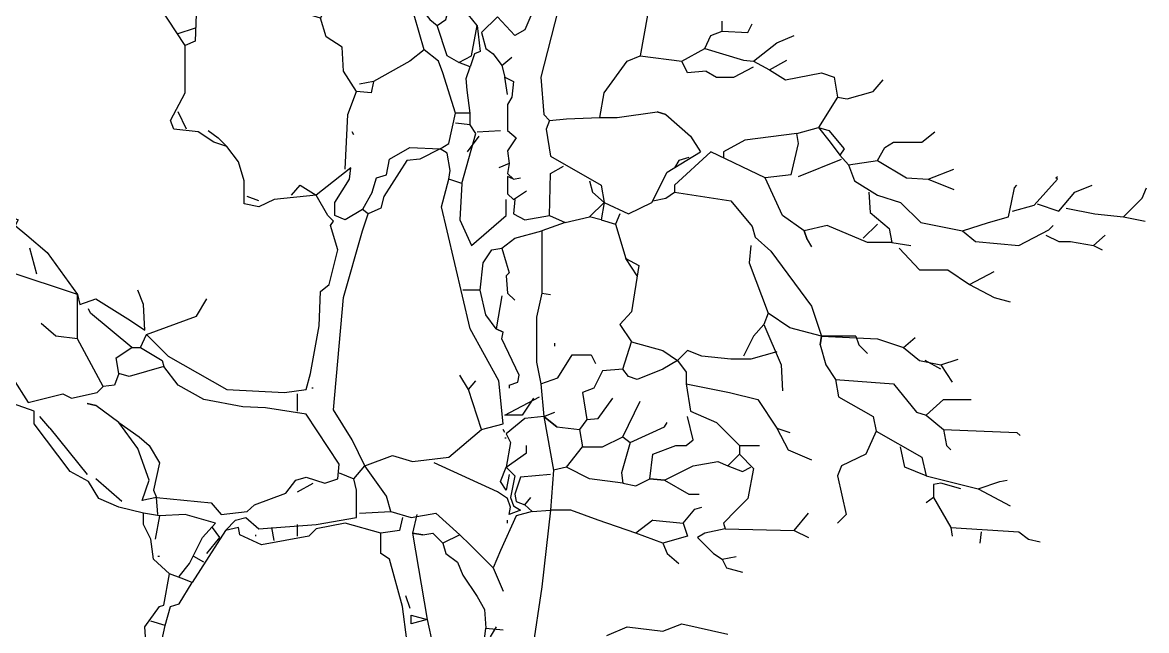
# Model space of a CAD drawing. Header units: metres. Extents: x -4.7 to 3.5, y 0 to 13.6.
# Drawn here: x -1.875 to 2.272, y 7.5 to 9.744 of the extents above; entities that cross this region are included whole.
import ezdxf

# ---------------------------------------------------------------- set-up
doc = ezdxf.new("R2010")
doc.units = ezdxf.units.M
doc.header["$LTSCALE"] = 0.2

msp = doc.modelspace()

# ---------------------------------------------------------------- linework, layer by layer
at = {"flags": 128}
for points in [[(-0.6005, 10.0467), (-0.5894, 9.8986), (-0.6005, 9.8603), (-0.5368, 9.8396), (-0.5257, 9.8189), (-0.489, 9.8396), (-0.4301, 9.8285), (-0.3727, 9.7552), (-0.3457, 9.7329), (-0.3138, 9.7552), (-0.2772, 9.8922), (-0.2979, 9.9671), (-0.3504, 10.2012), (-0.3727, 10.5039), (-0.3982, 10.5835), (-0.4205, 10.668), (-0.4412, 10.7269), (-0.5416, 10.6887)], [(-0.685, 9.2024), (-0.6754, 9.4047), (-0.6435, 9.4892), (-0.6913, 9.564), (-0.6961, 9.6532), (-0.7551, 9.6915), (-0.7758, 9.76), (-0.8283, 9.7759), (-0.8825, 9.8556), (-0.9558, 9.8986), (-0.9781, 9.9304), (-1.0944, 9.9193), (-1.1533, 9.8396), (-1.2329, 9.8078), (-1.2377, 9.6756), (-1.2744, 9.6596)], [(0.1004, 9.9193), (0.1163, 9.8715), (0.1004, 9.7871), (0.0366, 9.5417), (0.0478, 9.4047), (0.0685, 9.3824), (0.1322, 9.3888), (0.2549, 9.3936), (0.2708, 9.4844), (0.3552, 9.6007), (0.403, 9.6214)], [(-0.3935, 9.6437), (-0.4301, 9.7711), (-0.5257, 9.8189), (-0.5528, 9.803), (-0.6276, 9.8348), (-0.7232, 9.8763), (-0.7758, 9.76)], [(-0.266, 9.5959), (-0.2182, 9.6214), (-0.1975, 9.7329), (-0.2453, 9.7918), (-0.2931, 9.8078), (-0.2549, 9.8508), (-0.2389, 9.7966)], [(0.0319, 9.8444), (-0.0223, 9.717), (-0.0589, 9.6963), (-0.1227, 9.7648), (-0.1816, 9.7074), (-0.1657, 9.6485), (-0.1386, 9.6278), (-0.1067, 9.5848), (-0.0701, 9.6166)], [(0.5671, 9.8396), (0.5257, 9.7918), (0.4301, 9.7711), (0.403, 9.6214), (0.5575, 9.6007), (0.642, 9.6485), (0.6643, 9.6963), (0.7057, 9.7122), (0.7057, 9.7488)], [(-1.4177, 8.5923), (-1.3381, 8.5127), (-1.1214, 8.39), (-0.908, 8.3789), (-0.8283, 8.39), (-0.8124, 8.449), (-0.7805, 8.6242), (-0.7758, 8.7516), (-0.7439, 8.7771), (-0.712, 8.9046), (-0.7391, 8.9954), (-0.728, 9.0113), (-0.7487, 9.032), (-0.7917, 9.1069), (-0.9462, 9.0909), (-1.0036, 9.0639), (-1.0577, 9.075), (-1.0577, 9.1594), (-1.0784, 9.2295), (-1.1214, 9.2869), (-1.1692, 9.3028), (-1.2266, 9.341), (-1.3174, 9.3506), (-1.3285, 9.3824), (-1.2744, 9.4844), (-1.2744, 9.6596), (-1.3699, 9.803)], [(-1.2377, 9.7233), (-1.3062, 9.701)], [(-0.223, 9.4095), (-0.2342, 9.494), (-0.2389, 9.537), (-0.223, 9.58), (-0.266, 9.5959), (-0.309, 9.6214), (-0.3457, 9.7329)], [(-0.1975, 9.7329), (-0.1864, 9.6373), (-0.2071, 9.6278), (-0.223, 9.58)], [(0.7057, 9.7122), (0.8013, 9.7074), (0.8172, 9.7393)], [(0.642, 9.6485), (0.7853, 9.6055), (0.822, 9.6007), (0.908, 9.6692), (0.9717, 9.6963)], [(-0.5846, 9.118), (-0.5687, 9.1706), (-0.532, 9.1817), (-0.5209, 9.2391), (-0.446, 9.2821), (-0.3345, 9.2773), (-0.3027, 9.298), (-0.2772, 9.4095), (-0.325, 9.5577), (-0.3409, 9.6007), (-0.3935, 9.6437), (-0.446, 9.6007), (-0.5798, 9.5258), (-0.5894, 9.4844), (-0.6435, 9.4892)], [(-0.1067, 9.5848), (-0.0956, 9.5417), (-0.0637, 9.5258), (-0.0701, 9.4685), (-0.086, 9.4414), (-0.086, 9.3458), (-0.0542, 9.3187), (-0.086, 9.2709), (-0.0796, 9.2232), (-0.086, 9.1865), (-0.0637, 9.1658), (-0.0382, 9.1706)], [(0.6467, 9.564), (0.5782, 9.5577), (0.5575, 9.6007)], [(0.6467, 9.564), (0.685, 9.5417), (0.7487, 9.5417), (0.822, 9.58)], [(0.822, 9.6007), (0.8809, 9.5688), (0.9446, 9.6055)], [(-0.086, 9.478), (-0.0956, 9.5417)], [(0.8809, 9.5688), (0.9398, 9.5322), (1.0721, 9.5577), (1.1198, 9.5417), (1.131, 9.4685), (1.1676, 9.4621), (1.2632, 9.4892), (1.2998, 9.5322)], [(-2.4643, 9.521), (-2.485, 9.4143), (-2.4324, 9.4047), (-2.2843, 9.3729), (-2.2046, 9.298), (-2.1457, 9.1706), (-2.0342, 9.075), (-1.8908, 9.0161), (-1.902, 8.9954), (-1.859, 8.9587), (-1.7841, 8.895), (-1.6726, 8.7405), (-1.663, 8.7039), (-1.6041, 8.7246), (-1.4767, 8.6449), (-1.4241, 8.6083), (-1.4289, 8.7039), (-1.4496, 8.7564)], [(-0.5798, 9.5258), (-0.6324, 9.5163)], [(1.131, 9.4685), (1.0609, 9.357), (1.0991, 9.3458), (1.1565, 9.2773), (1.1405, 9.255), (1.1724, 9.2184), (1.2791, 9.2343), (1.3062, 9.2821), (1.3381, 9.3028), (1.4432, 9.3028), (1.491, 9.341)], [(-1.2696, 9.3506), (-1.3014, 9.4143)], [(0.2549, 9.3936), (0.3186, 9.3936), (0.4667, 9.4143), (0.4986, 9.4047), (0.5894, 9.3251), (0.626, 9.2662)], [(0.4986, 9.4047), (0.4667, 9.4143)], [(-0.223, 9.3665), (-0.223, 9.4095), (-0.2772, 9.4095)], [(-0.2549, 9.1499), (-0.2023, 9.3347), (-0.223, 9.3665), (-0.2772, 9.3729)], [(0.0685, 9.3824), (0.0573, 9.3506), (0.0733, 9.2502), (0.2597, 9.1435), (0.2708, 9.0798), (0.36, 9.0384), (0.446, 9.0798), (0.5034, 9.1913), (0.626, 9.2662)], [(-1.1899, 9.3458), (-1.1533, 9.3187), (-1.1214, 9.2869)], [(-0.6531, 9.3299), (-0.6595, 9.341)], [(-0.1975, 9.341), (-0.1115, 9.3458)], [(0.9605, 9.1817), (0.9876, 9.298), (0.9813, 9.3347), (0.7901, 9.3092), (0.7105, 9.2662), (0.7105, 9.2455)], [(0.9813, 9.3347), (1.0609, 9.357), (1.1039, 9.3028), (1.1405, 9.255)], [(-0.1912, 9.3251), (-0.2342, 9.2662)], [(-0.1816, 8.2419), (-0.1019, 8.2626), (-0.1179, 8.4219), (-0.223, 8.6131), (-0.309, 8.9747), (-0.3297, 9.0639), (-0.3027, 9.1658), (-0.2979, 9.1977), (-0.309, 9.2614), (-0.3345, 9.2773), (-0.4094, 9.2391), (-0.4572, 9.2343), (-0.5416, 9.1021), (-0.5528, 9.0591), (-0.6005, 9.0384)], [(1.0195, 8.9428), (1.0083, 8.9747), (0.9287, 9.032), (0.865, 9.1706), (0.6643, 9.2662), (0.5305, 9.1435), (0.5305, 9.118), (0.7375, 9.0862), (0.8172, 8.9906), (0.8283, 8.9524), (0.8857, 8.8998), (1.0354, 8.6975), (1.0721, 8.586), (1.2791, 8.5764), (1.3747, 8.5446), (1.4177, 8.5812)], [(-0.7073, 8.0826), (-0.6531, 8.0603), (-0.6117, 8.1081), (-0.6595, 8.2037), (-0.728, 8.3152), (-0.6913, 8.7293), (-0.6212, 8.9747), (-0.6005, 9.0384), (-0.6212, 9.0543), (-0.685, 9.0161), (-0.7232, 9.032), (-0.7232, 9.0798), (-0.669, 9.1658), (-0.6643, 9.2072), (-0.7917, 9.1069)], [(-0.0796, 9.2232), (-0.1179, 9.2072)], [(-0.0589, 9.0909), (-0.0637, 9.0384), (-0.0223, 9.0161), (0.0685, 9.032), (0.0733, 9.1865), (0.1211, 9.2136)], [(0.583, 9.2455), (0.5464, 9.2343), (0.5305, 9.2072)], [(0.9876, 9.1754), (1.1469, 9.2391)], [(1.1724, 9.2184), (1.1947, 9.1594), (1.2791, 9.1069), (1.3636, 9.0798), (1.4384, 9.0065), (1.5929, 8.9747), (1.6885, 9.0065), (1.7618, 9.0272), (1.7729, 9.0798), (1.7841, 9.1339), (1.7937, 9.1435)], [(1.2791, 9.2343), (1.3859, 9.1706), (1.4655, 9.1658), (1.5611, 9.2024)], [(-0.2549, 9.1499), (-0.3027, 9.1658)], [(-0.0637, 9.1658), (-0.086, 9.1754), (-0.086, 9.1116), (-0.0637, 9.0909), (-0.0159, 9.1228)], [(0.9605, 9.1817), (0.865, 9.1706)], [(1.4655, 9.1658), (1.5611, 9.1276)], [(1.7777, 9.0479), (1.8574, 9.0702), (1.9434, 9.1658), (1.937, 9.1706), (1.9434, 9.1754)], [(-0.8825, 9.1069), (-0.8506, 9.1435), (-0.7917, 9.1069)], [(-0.2549, 9.1499), (-0.2612, 9.0161), (-0.2182, 8.9205), (-0.0908, 9.032), (-0.0908, 9.0909)], [(0.2166, 9.1594), (0.2278, 9.118), (0.2708, 9.0798)], [(1.8685, 9.075), (1.9482, 9.0479), (2.0071, 9.118), (2.0708, 9.1435)], [(1.9753, 9.0591), (2.0804, 9.0384), (2.1871, 9.0272), (2.2556, 9.0957), (2.2715, 9.1339)], [(-1.0036, 9.0862), (-1.0466, 9.1021)], [(-0.5846, 9.118), (-0.5846, 9.118), (-0.6212, 9.0543)], [(0.4508, 9.0862), (0.4986, 9.0957), (0.5305, 9.118)], [(1.2473, 9.118), (1.2521, 9.0432), (1.3221, 8.9842), (1.3317, 8.9316), (1.4018, 8.9205)], [(0.0685, 9.032), (0.1274, 9.0065), (0.2166, 9.0272), (0.2708, 9.0798), (0.2597, 9.0161), (0.3122, 9.0001)], [(-1.6726, 8.5764), (-1.6726, 8.7405), (-1.9275, 8.8249), (-1.9657, 8.8313), (-1.9912, 8.8568), (-2.0613, 8.8839), (-2.1186, 8.9316), (-2.2731, 8.9635), (-2.4691, 8.9316), (-2.6029, 8.9635), (-2.7144, 9.0272), (-2.794, 9.0001), (-2.9055, 9.0224), (-2.9469, 8.9954), (-2.9693, 9.0001)], [(0.1274, 9.0065), (0.0414, 8.9747), (0.0414, 8.7453), (0.0733, 8.7405)], [(0.3281, 9.0384), (0.3122, 9.0001), (0.3504, 8.8727), (0.3982, 8.8472), (0.3712, 8.6768), (0.3281, 8.629), (0.3712, 8.5653), (0.4874, 8.5334), (0.5416, 8.4968), (0.4874, 8.4649), (0.3919, 8.4267), (0.36, 8.4378), (0.3393, 8.4649), (0.2644, 8.4585), (0.2326, 8.3948), (0.1912, 8.3789), (0.2071, 8.2785), (0.2485, 8.2833), (0.3027, 8.3582)], [(0.2597, 9.0161), (0.2166, 9.0272)], [(1.2266, 8.9476), (1.2791, 9.0001)], [(2.1871, 9.0272), (2.2668, 9.0113)], [(-0.1864, 8.7564), (-0.1752, 8.8568), (-0.1434, 8.9046), (-0.1067, 8.9109), (-0.0589, 8.9476), (0.0414, 8.9747)], [(1.3317, 8.9316), (1.2425, 8.9316), (1.0928, 8.9954), (1.0083, 8.9747), (1.0195, 8.9428), (1.0354, 8.9157)], [(1.5929, 8.9747), (1.6407, 8.9364), (1.8, 8.9205), (1.9115, 8.9794), (1.9275, 8.9954)], [(1.9004, 8.9587), (1.9482, 8.9364), (1.9912, 8.9364), (2.0756, 8.9205), (2.1186, 8.9587)], [(0.8124, 8.9205), (0.806, 8.8568), (0.8761, 8.672)], [(2.0756, 8.9205), (2.1075, 8.9046)], [(-1.8223, 8.8154), (-1.8478, 8.9109)], [(-0.1067, 8.9109), (-0.0908, 8.8568), (-0.0796, 8.8201), (-0.0908, 8.809), (-0.086, 8.7453), (-0.0589, 8.7198)], [(1.3588, 8.9109), (1.4337, 8.8313), (1.5388, 8.8313), (1.6184, 8.7771), (1.7092, 8.8249)], [(0.3919, 8.809), (0.3504, 8.8727)], [(-0.0796, 8.406), (-0.0478, 8.4171), (-0.043, 8.4426), (-0.1067, 8.5764), (-0.1019, 8.6019), (-0.1274, 8.6131), (-0.1657, 8.6656), (-0.1864, 8.7564), (-0.2501, 8.7564)], [(1.6184, 8.7771), (1.7092, 8.7293), (1.7682, 8.7134)], [(-1.4177, 8.5923), (-1.2329, 8.6608), (-1.1947, 8.7246)], [(-0.1067, 8.7357), (-0.1274, 8.6131), (-0.1019, 8.6019)], [(0.0414, 8.7453), (0.0207, 8.6561), (0.0207, 8.4904), (0.0366, 8.4108), (0.1004, 8.4331), (0.1529, 8.5175), (0.223, 8.5175), (0.2389, 8.4856)], [(-1.5197, 8.449), (-1.5292, 8.5063), (-1.4719, 8.5446), (-1.6248, 8.672), (-1.6312, 8.6879)], [(1.0673, 8.5541), (1.0721, 8.586), (0.9558, 8.6178), (0.8761, 8.672), (0.8602, 8.629), (0.9239, 8.4808), (0.9287, 8.3853)], [(-2.1298, 8.5334), (-2.125, 8.4745), (-2.0868, 8.4426), (-2.0501, 8.4267), (-1.9498, 8.4538), (-1.9115, 8.4331), (-1.8542, 8.3423), (-1.7268, 8.3741), (-1.6949, 8.3582), (-1.5993, 8.3789), (-1.577, 8.4012), (-1.6726, 8.5764), (-1.7522, 8.586), (-1.8064, 8.6338)], [(0.8602, 8.629), (0.822, 8.586), (0.7853, 8.5127)], [(-1.4719, 8.5446), (-1.44, 8.5446), (-1.4177, 8.5923)], [(1.1995, 8.586), (1.0721, 8.586), (1.0673, 8.5541), (1.088, 8.4808), (1.1246, 8.4267), (1.3381, 8.4108), (1.4225, 8.3056), (1.4591, 8.2945), (1.5229, 8.3534), (1.6248, 8.3534)], [(1.1995, 8.586), (1.2106, 8.5541), (1.2425, 8.5223)], [(-1.44, 8.5446), (-1.3604, 8.4968), (-1.354, 8.4745)], [(0.0892, 8.5493), (0.0892, 8.5605)], [(0.3393, 8.4649), (0.3712, 8.5653)], [(1.3747, 8.5446), (1.4337, 8.4968), (1.5133, 8.4808), (1.577, 8.5015)], [(0.908, 8.5286), (0.8124, 8.5015), (0.7375, 8.5015), (0.6308, 8.5127), (0.5782, 8.5334), (0.5416, 8.4968), (0.5735, 8.4538), (0.5735, 8.4108), (0.7328, 8.3789), (0.8379, 8.3534), (0.908, 8.2467), (0.9558, 8.2307)], [(-1.5197, 8.2674), (-1.4448, 8.2148), (-1.4082, 8.183), (-1.3699, 8.1192), (-1.3922, 8.0189), (-1.3811, 7.9918), (-1.1788, 7.9711), (-1.1421, 7.9281), (-1.0466, 7.9392), (-1.0195, 7.9647), (-0.9032, 8.0077), (-0.8666, 8.0555), (-0.8283, 8.0667), (-0.7598, 8.0444), (-0.712, 8.0603), (-0.7073, 8.1145), (-0.8283, 8.2992), (-0.9781, 8.3215), (-1.0625, 8.3263), (-1.2059, 8.3534), (-1.3014, 8.406), (-1.354, 8.4745), (-1.4814, 8.4378), (-1.5197, 8.449), (-1.5356, 8.406), (-1.577, 8.4012)], [(1.5133, 8.4649), (1.4544, 8.4968)], [(1.5133, 8.4808), (1.5547, 8.4171)], [(-0.6324, 7.9329), (-0.5161, 7.9392), (-0.532, 7.9966), (-0.6117, 8.1081), (-0.5097, 8.1463), (-0.4365, 8.124), (-0.3027, 8.14), (-0.1816, 8.2419), (-0.2294, 8.39), (-0.2612, 8.4426)], [(-0.2294, 8.39), (-0.2023, 8.4219)], [(1.1246, 8.4267), (1.1358, 8.363), (1.2632, 8.2897), (1.2744, 8.2355), (1.4432, 8.14), (1.4591, 8.0715), (1.6503, 8.0237), (1.7299, 8.0507), (1.757, 8.0555)], [(-0.8028, 8.3948), (-0.8076, 8.3948)], [(-0.0796, 8.406), (-0.0796, 8.3948)], [(0.0366, 8.4108), (0.0478, 8.2897), (0.0892, 8.3056)], [(0.5735, 8.4108), (0.5894, 8.3104), (0.685, 8.2674), (0.7694, 8.183), (0.8443, 8.183)], [(-1.4177, 7.4231), (-1.4241, 7.5139), (-1.3699, 7.5888), (-1.354, 7.5936), (-1.3333, 7.7099), (-1.3922, 7.764), (-1.4018, 7.8373), (-1.4289, 7.8915), (-1.4289, 7.9329), (-1.5197, 7.9552), (-1.5929, 7.987), (-1.6312, 8.0507), (-1.6997, 8.0874), (-1.8319, 8.2626), (-1.8319, 8.3104), (-1.9115, 8.3375)], [(-1.3763, 7.9281), (-1.3811, 7.9918), (-1.4337, 7.9807), (-1.4082, 8.0555), (-1.4496, 8.1718), (-1.5197, 8.2674), (-1.6041, 8.3311), (-1.636, 8.3375), (-1.6041, 8.3311)], [(-0.8602, 8.3104), (-0.8602, 8.3741)], [(0.0096, 8.3582), (-0.0319, 8.2945), (-0.0956, 8.2945), (0.0319, 8.363)], [(0.2071, 8.2785), (0.18, 8.2419), (0.1912, 8.1782), (0.2644, 8.1782), (0.3393, 8.2148), (0.403, 8.347)], [(1.4591, 8.2945), (1.5229, 8.2419), (1.7937, 8.2307), (1.8048, 8.2196)], [(-1.7745, 8.2467), (-1.8112, 8.2897)], [(0.0478, 8.2897), (-0.0223, 8.2833), (-0.0908, 8.226), (-0.0749, 8.1941), (-0.0908, 8.1033), (-0.0159, 8.1559), (-0.0159, 8.183)], [(0.0478, 8.2897), (0.0956, 8.2515), (0.18, 8.2419)], [(0.0956, 8.2515), (0.0478, 8.2897), (0.0844, 8.0922)], [(0.3664, 8.1941), (0.3345, 8.0826), (0.3393, 8.0444), (0.3871, 8.0348), (0.4397, 8.0603), (0.4508, 8.1511), (0.5352, 8.183), (0.5735, 8.183), (0.5989, 8.2037), (0.5782, 8.2897)], [(0.3393, 8.2148), (0.3664, 8.1941), (0.4938, 8.2515), (0.5034, 8.2674)], [(-1.7745, 8.2467), (-1.636, 8.0762)], [(-0.0956, 8.2307), (-0.1019, 8.2419)], [(0.908, 8.2467), (0.9494, 8.167), (1.0354, 8.1304)], [(1.2744, 8.2355), (1.2361, 8.1511), (1.1469, 8.1081), (1.131, 8.0715), (1.1629, 7.9281), (1.131, 7.8962)], [(1.5229, 8.2419), (1.534, 8.183), (1.5499, 8.167)], [(-0.0908, 8.21), (-0.0956, 8.21)], [(0.1322, 8.1033), (0.1912, 8.1782)], [(0.7694, 8.183), (0.7694, 8.1511), (0.822, 8.0985), (0.8013, 7.987), (0.7582, 7.944), (0.7105, 7.8962), (0.7168, 7.8755), (0.9717, 7.8692), (1.0243, 7.9329)], [(1.4591, 8.0715), (1.3795, 8.1033), (1.3636, 8.1782)], [(0.4397, 8.0603), (0.4938, 8.0555), (0.5989, 8.1081), (0.6897, 8.124), (0.7264, 8.1081), (0.7694, 8.1511)], [(-0.0908, 8.1033), (-0.0589, 8.0715), (-0.0749, 7.9918), (-0.0637, 7.9599), (-0.0382, 7.944), (-0.0796, 7.9281), (-0.0749, 7.9552), (-0.086, 7.987), (-0.1227, 8.0125), (-0.3568, 8.1192)], [(-0.0796, 8.0762), (-0.0908, 8.0189), (-0.1115, 8.0507), (-0.0908, 8.1033)], [(0.3393, 8.0444), (0.2166, 8.0603), (0.1322, 8.1033), (0.0844, 8.0922), (0.0733, 7.944)], [(0.7264, 8.1081), (0.7805, 8.0874), (0.8124, 8.1033)], [(-1.5085, 7.9759), (-1.6041, 8.0603)], [(-1.1262, 7.8692), (-1.0896, 7.9074), (-1.0513, 7.9169), (-1.0036, 7.8755), (-0.7917, 7.8915), (-0.6435, 7.9169), (-0.6435, 8.0189), (-0.6531, 8.0603)], [(0.0733, 8.0762), (-0.0382, 8.0667), (-0.0589, 8.003), (-0.0542, 7.9759), (-0.0223, 7.9647), (0, 7.9918)], [(0.4938, 8.0555), (0.4397, 8.0603)], [(0.4938, 8.0555), (0.583, 8.003), (0.6212, 8.003)], [(-0.8602, 8.0125), (-0.8028, 8.0444)], [(1.5866, 8.0237), (1.5133, 8.0444), (1.4862, 8.0396), (1.4862, 7.9918), (1.5499, 7.8803), (1.8, 7.8644), (1.8367, 7.8373), (1.8797, 7.8277)], [(1.6503, 8.0237), (1.7682, 7.9599)], [(-0.0223, 7.9647), (0.0048, 7.9392), (0.0733, 7.944)], [(1.4862, 7.9918), (1.4591, 7.9711)], [(-1.3699, 7.9233), (-1.4289, 7.9329)], [(-1.2967, 7.7003), (-1.2584, 7.7481), (-1.2106, 7.8437), (-1.1629, 7.8962), (-1.2744, 7.9281), (-1.3699, 7.9233), (-1.3859, 7.8373)], [(-0.5161, 7.9392), (-0.4412, 7.9169), (-0.3504, 7.9329), (-0.2612, 7.8532)], [(-0.4205, 7.9281), (-0.4365, 7.8596), (-0.3982, 7.8532), (-0.3616, 7.8596), (-0.325, 7.823)], [(0.0048, 7.9392), (-0.0542, 7.9233), (-0.1115, 7.7959), (-0.1386, 7.7322), (-0.1019, 7.6461)], [(0.4874, 7.823), (0.3871, 7.8596), (0.2485, 7.9074), (0.1481, 7.944), (0.0733, 7.944), (0.0414, 7.6621), (0.0048, 7.4231)], [(0.4508, 7.9074), (0.5623, 7.8962), (0.6053, 7.9488), (0.6308, 7.9552)], [(-0.3138, 7.3021), (-0.309, 7.318), (-0.3616, 7.3387), (-0.3616, 7.3594), (-0.4046, 7.3913), (-0.4572, 7.4661), (-0.4731, 7.5888), (-0.5209, 7.764), (-0.5528, 7.7847), (-0.5528, 7.8596), (-0.685, 7.8962), (-0.7917, 7.8755), (-0.8188, 7.8484), (-0.994, 7.8166), (-1.0736, 7.8532), (-1.0784, 7.8803), (-1.1262, 7.8692), (-1.2489, 7.678)], [(-1.1947, 7.7847), (-1.1947, 7.7847), (-1.1469, 7.8437), (-1.174, 7.8803)], [(-0.9462, 7.8325), (-0.9558, 7.8803)], [(-0.8602, 7.8484), (-0.8602, 7.8915)], [(-0.4731, 7.9169), (-0.4843, 7.8692), (-0.5528, 7.8596)], [(-0.086, 7.8962), (-0.086, 7.9074)], [(0.4508, 7.9074), (0.3871, 7.8596)], [(0.5623, 7.8962), (0.5782, 7.8484)], [(1.5499, 7.8803), (1.5547, 7.8484)], [(-1.0147, 7.8484), (-1.0147, 7.8532)], [(-0.3982, 7.8532), (-0.4365, 7.8596), (-0.3823, 7.541), (-0.3616, 7.4454), (-0.2931, 7.4295), (-0.2549, 7.3706), (-0.1912, 7.3706), (-0.1752, 7.4295), (-0.1657, 7.5091)], [(-0.1386, 7.7322), (-0.223, 7.8166), (-0.2612, 7.8532), (-0.325, 7.823), (-0.3138, 7.7847), (-0.2708, 7.7529), (-0.2501, 7.7051), (-0.1975, 7.6254), (-0.1704, 7.5776), (-0.1657, 7.5091), (-0.1019, 7.5028)], [(0.5782, 7.8484), (0.4874, 7.823), (0.5034, 7.7847), (0.5464, 7.7481)], [(0.7168, 7.8755), (0.642, 7.8596), (0.6149, 7.8437), (0.6738, 7.7847), (0.7057, 7.764), (0.7582, 7.7736)], [(0.9717, 7.8692), (1.0243, 7.8437)], [(1.6614, 7.8644), (1.6567, 7.823)], [(-1.3699, 7.7736), (-1.3763, 7.7736)], [(-1.2059, 7.7529), (-1.2425, 7.7736)], [(0.7057, 7.764), (0.7216, 7.7322), (0.7805, 7.7162)], [(-1.3492, 7.5187), (-1.3285, 7.5888), (-1.2967, 7.5983), (-1.2489, 7.678), (-1.2903, 7.6939), (-1.3333, 7.7099)], [(-0.462, 7.6302), (-0.446, 7.5824)], [(-0.3823, 7.541), (-0.4412, 7.5251), (-0.4412, 7.5569), (-0.3823, 7.541)], [(-1.3699, 7.4231), (-1.3492, 7.5187), (-1.4018, 7.5346)], [(-0.1274, 7.5139), (-0.1497, 7.4773), (-0.1386, 7.4502), (-0.1115, 7.4454), (-0.1019, 7.3913), (-0.1434, 7.3435), (-0.1545, 7.3021), (-0.1227, 7.2479), (-0.0478, 7.2383), (0.0096, 7.2957), (0.0685, 7.2957), (0.1004, 7.3435), (0.137, 7.3387), (0.1689, 7.4072)], [(0.2804, 7.4821), (0.3552, 7.5139), (0.4874, 7.498), (0.5575, 7.5251), (0.7264, 7.4868)]]:
    msp.add_lwpolyline(points, dxfattribs=at)

doc.saveas('drawing.dxf')
